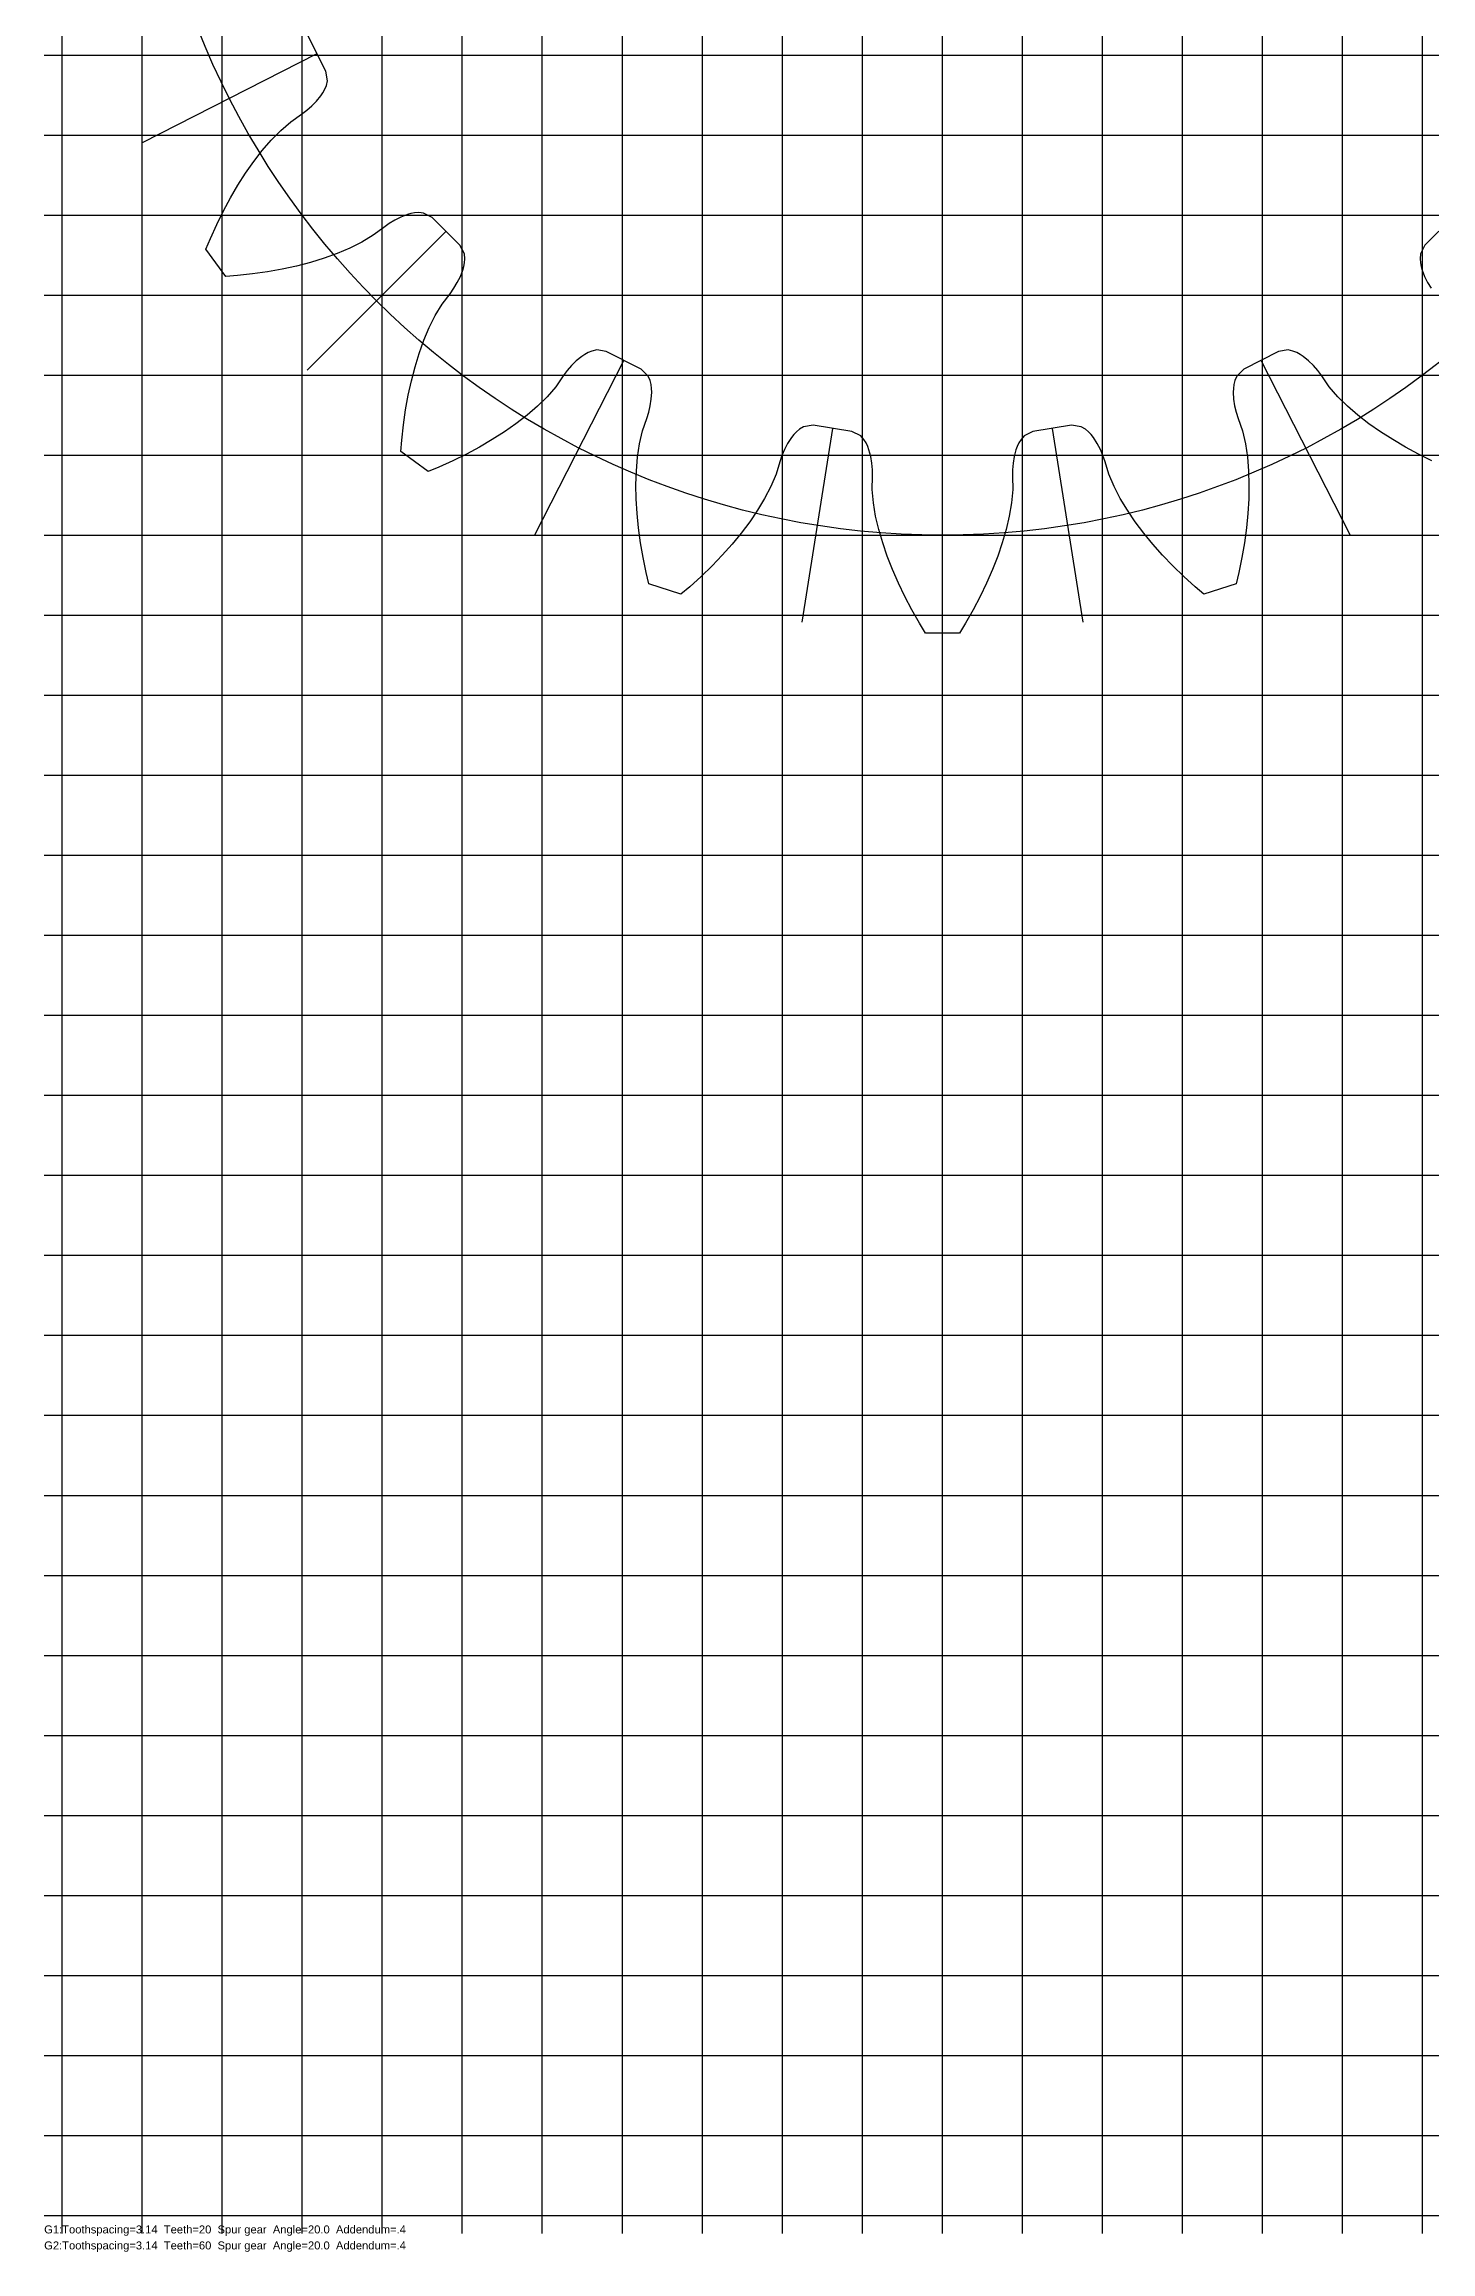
# Model space of a CAD drawing. Extents: x 0 to 82.4, y -0.2 to 62.4.
# Drawn here: x 0 to 17.33, y -0.23 to 27.36 of the extents above; entities that cross this region are included whole.
import ezdxf

# ---------------------------------------------------------------- set-up
doc = ezdxf.new("R2010")
doc.units = 0
doc.layers.add('labels', color=1, linetype='Continuous')
doc.styles.add('ARIAL', font='Arial.ttf')

msp = doc.modelspace()

# ---------------------------------------------------------------- linework, layer by layer
at = {"layer": 'a'}
for points in [[(17.34177, 22.15585), (17.17245, 22.23914), (17.0087, 22.32704), (16.8508, 22.41958), (16.6991, 22.5168), (16.55402, 22.61878), (16.41613, 22.72572), (16.28622, 22.83791), (16.16556, 22.95596), (16.05684, 23.0813), (15.96397, 23.21611), (15.91431, 23.28162), (15.86005, 23.34443), (15.80003, 23.40389), (15.73222, 23.45889), (15.69421, 23.48407), (15.65226, 23.50704), (15.60441, 23.52672), (15.5457, 23.54043), (15.42521, 23.52038), (14.98913, 23.29819), (14.90209, 23.21249), (14.87866, 23.15693), (14.86646, 23.10665), (14.86038, 23.05921), (14.85842, 23.01367), (14.86305, 22.92648), (14.87588, 22.84297), (14.8948, 22.76215), (14.91861, 22.68347), (14.97309, 22.5291), (15.01058, 22.36747), (15.03517, 22.20046), (15.04957, 22.02942), (15.05503, 21.85501), (15.05227, 21.6777), (15.04175, 21.49783), (15.0238, 21.31569), (14.99867, 21.13154), (14.96653, 20.9456), (14.92751, 20.75809), (14.89381, 20.61653), (14.49216, 20.48602), (14.38168, 20.58073), (14.23989, 20.70951), (14.1046, 20.84104), (13.97603, 20.97525), (13.85445, 21.11205), (13.74022, 21.25139), (13.63376, 21.39321), (13.53566, 21.53752), (13.44678, 21.68436), (13.36851, 21.83392), (13.30383, 21.98673), (13.25717, 22.14364), (13.23018, 22.22128), (13.19799, 22.29779), (13.15928, 22.37289), (13.11178, 22.44615), (13.08342, 22.48184), (13.05062, 22.51665), (13.01119, 22.55016), (12.95959, 22.58133), (12.8388, 22.5995), (12.3554, 22.52294), (12.24614, 22.46833), (12.20669, 22.42274), (12.17955, 22.37868), (12.15911, 22.33545), (12.14317, 22.29274), (12.12063, 22.20838), (12.10703, 22.125), (12.10005, 22.04229), (12.09838, 21.9601), (12.10249, 21.79645), (12.0882, 21.63114), (12.05997, 21.46472), (12.02082, 21.29759), (11.97211, 21.13003), (11.91469, 20.96225), (11.8491, 20.79443), (11.77576, 20.62676), (11.69495, 20.45939), (11.60692, 20.29248), (11.51187, 20.1262), (11.43607, 20.00199), (11.01375, 20.00199), (10.93794, 20.1262), (10.84289, 20.29248), (10.75486, 20.45939), (10.67406, 20.62676), (10.60071, 20.79443), (10.53512, 20.96225), (10.4777, 21.13003), (10.429, 21.29759), (10.38984, 21.46472), (10.36162, 21.63114), (10.34733, 21.79645), (10.35143, 21.9601), (10.34976, 22.04229), (10.34278, 22.125), (10.32918, 22.20838), (10.30665, 22.29274), (10.2907, 22.33545), (10.27026, 22.37868), (10.24312, 22.42274), (10.20368, 22.46833), (10.09441, 22.52294), (9.61102, 22.5995), (9.49022, 22.58133), (9.43862, 22.55016), (9.39919, 22.51665), (9.36639, 22.48184), (9.33803, 22.44615), (9.29053, 22.37289), (9.25183, 22.29779), (9.21963, 22.22128), (9.19265, 22.14364), (9.14598, 21.98673), (9.08131, 21.83392), (9.00304, 21.68436), (8.91415, 21.53752), (8.81605, 21.39321), (8.7096, 21.25139), (8.59536, 21.11205), (8.47379, 20.97525), (8.34522, 20.84104), (8.20992, 20.70951), (8.06814, 20.58073), (7.95766, 20.48602), (7.55601, 20.61653), (7.5223, 20.75809), (7.48328, 20.9456), (7.45114, 21.13154), (7.42601, 21.31569), (7.40807, 21.49783), (7.39755, 21.6777), (7.39478, 21.85501), (7.40024, 22.02942), (7.41465, 22.20046), (7.43923, 22.36747), (7.47673, 22.5291), (7.5312, 22.68347), (7.55501, 22.76215), (7.57393, 22.84297), (7.58676, 22.92648), (7.5914, 23.01367), (7.58943, 23.05921), (7.58335, 23.10665), (7.57115, 23.15693), (7.54773, 23.21249), (7.46069, 23.29819), (7.02461, 23.52038), (6.90411, 23.54043), (6.8454, 23.52672), (6.79755, 23.50704), (6.7556, 23.48407), (6.7176, 23.45889), (6.64978, 23.40389), (6.58977, 23.34443), (6.53551, 23.28162), (6.48585, 23.21611), (6.39298, 23.0813), (6.28425, 22.95596), (6.16359, 22.83791), (6.03368, 22.72572), (5.89579, 22.61878), (5.75072, 22.5168), (5.59902, 22.41958), (5.44112, 22.32704), (5.27737, 22.23914), (5.10805, 22.15585), (4.93341, 22.07719), (4.79907, 22.02126), (4.45741, 22.26949), (4.46909, 22.41454), (4.48993, 22.60493), (4.51682, 22.7917), (4.54983, 22.97461), (4.58904, 23.15337), (4.63462, 23.32769), (4.68679, 23.49718), (4.74587, 23.66136), (4.81243, 23.81959), (4.88742, 23.97082), (4.97302, 24.11296), (5.07254, 24.24294), (5.11949, 24.31041), (5.16246, 24.38142), (5.20047, 24.45688), (5.23182, 24.53837), (5.24403, 24.58229), (5.25291, 24.62929), (5.25684, 24.68088), (5.25173, 24.74095), (5.19543, 24.84936), (4.84936, 25.19543), (4.74095, 25.25173), (4.68088, 25.25684), (4.62929, 25.25291), (4.58229, 25.24403), (4.53837, 25.23182), (4.45688, 25.20047), (4.38142, 25.16246), (4.31041, 25.11949), (4.24294, 25.07254), (4.11296, 24.97302), (3.97082, 24.88742), (3.81959, 24.81243), (3.66136, 24.74587), (3.49718, 24.68679), (3.32769, 24.63462), (3.15337, 24.58904), (2.97461, 24.54983), (2.7917, 24.51682), (2.60493, 24.48993), (2.41454, 24.46909), (2.26949, 24.45741), (2.02126, 24.79907), (2.07719, 24.93341), (2.15585, 25.10805), (2.23914, 25.27737), (2.32704, 25.44112), (2.41958, 25.59902), (2.5168, 25.75072), (2.61878, 25.89579), (2.72572, 26.03368), (2.83791, 26.16359), (2.95596, 26.28425), (3.0813, 26.39298), (3.21611, 26.48585), (3.28162, 26.53551), (3.34443, 26.58977), (3.40389, 26.64978), (3.45889, 26.7176), (3.48407, 26.7556), (3.50704, 26.79755), (3.52672, 26.8454), (3.54043, 26.90411), (3.52038, 27.02461), (3.29819, 27.46069)], [(17.60046, 25.19543), (17.25438, 24.84936), (17.19809, 24.74095), (17.19297, 24.68088), (17.19691, 24.62929), (17.20579, 24.58229), (17.21799, 24.53837), (17.24934, 24.45688), (17.28735, 24.38142), (17.33032, 24.31041)]]:
    msp.add_lwpolyline(points, dxfattribs=at)
at = {"layer": 'b'}
for p, q in [((0.22491, 0), (0.22491, 62.44981)), ((1.22491, 0), (1.22491, 62.44981)), ((2.22491, 0), (2.22491, 62.44981)), ((3.22491, 0), (3.22491, 62.44981)), ((4.22491, 0), (4.22491, 62.44981)), ((5.22491, 0), (5.22491, 62.44981)), ((6.22491, 0), (6.22491, 62.44981)), ((7.22491, 0), (7.22491, 62.44981)), ((8.22491, 0), (8.22491, 62.44981)), ((9.22491, 0), (9.22491, 62.44981)), ((10.22491, 0), (10.22491, 62.44981)), ((11.22491, 0), (11.22491, 62.44981)), ((12.22491, 0), (12.22491, 62.44981)), ((13.22491, 0), (13.22491, 62.44981)), ((14.22491, 0), (14.22491, 62.44981)), ((15.22491, 0), (15.22491, 62.44981)), ((16.22491, 0), (16.22491, 62.44981)), ((17.22491, 0), (17.22491, 62.44981)), ((0, 27.22491), (82.44981, 27.22491)), ((0, 26.22491), (82.44981, 26.22491)), ((0, 25.22491), (82.44981, 25.22491)), ((0, 24.22491), (82.44981, 24.22491)), ((0, 23.22491), (82.44981, 23.22491)), ((0, 22.22491), (82.44981, 22.22491)), ((0, 21.22491), (82.44981, 21.22491)), ((0, 20.22491), (82.44981, 20.22491)), ((0, 19.22491), (82.44981, 19.22491)), ((0, 18.22491), (82.44981, 18.22491)), ((0, 17.22491), (82.44981, 17.22491)), ((0, 16.22491), (82.44981, 16.22491)), ((0, 15.22491), (82.44981, 15.22491)), ((0, 14.22491), (82.44981, 14.22491)), ((0, 13.22491), (82.44981, 13.22491)), ((0, 12.22491), (82.44981, 12.22491)), ((0, 11.22491), (82.44981, 11.22491)), ((0, 10.22491), (82.44981, 10.22491)), ((0, 9.22491), (82.44981, 9.22491)), ((0, 8.22491), (82.44981, 8.22491)), ((0, 7.22491), (82.44981, 7.22491)), ((0, 6.22491), (82.44981, 6.22491)), ((0, 5.22491), (82.44981, 5.22491)), ((0, 4.22491), (82.44981, 4.22491)), ((0, 3.22491), (82.44981, 3.22491)), ((0, 2.22491), (82.44981, 2.22491)), ((0, 1.22491), (82.44981, 1.22491)), ((0, 0.22491), (82.44981, 0.22491))]:
    msp.add_line(p, q, dxfattribs=at)
at = {"layer": 'c'}
for p, q in [((3.40624, 27.2411), (1.22344, 26.12891)), ((5.01998, 25.01998), (3.2877, 23.2877)), ((7.2411, 23.40624), (6.12891, 21.22344)), ((15.20872, 23.40624), (16.32091, 21.22344)), ((9.85218, 22.55785), (9.46894, 20.1382)), ((12.59763, 22.55785), (12.98087, 20.1382))]:
    msp.add_line(p, q, dxfattribs=at)
msp.add_circle((11.22491, 31.22491), 10, dxfattribs=at)

# ---------------------------------------------------------------- texts
at = {"layer": 'labels', "style": 'ARIAL'}
for s, p in [('G1:Toothspacing=3.14  Teeth=20  Spur gear  Angle=20.0  Addendum=.4', (0, 0)), ('G2:Toothspacing=3.14  Teeth=60  Spur gear  Angle=20.0  Addendum=.4', (0, -0.2))]:
    msp.add_text(s, height=0.1, dxfattribs=at).set_placement(p)

doc.saveas('drawing.dxf')
